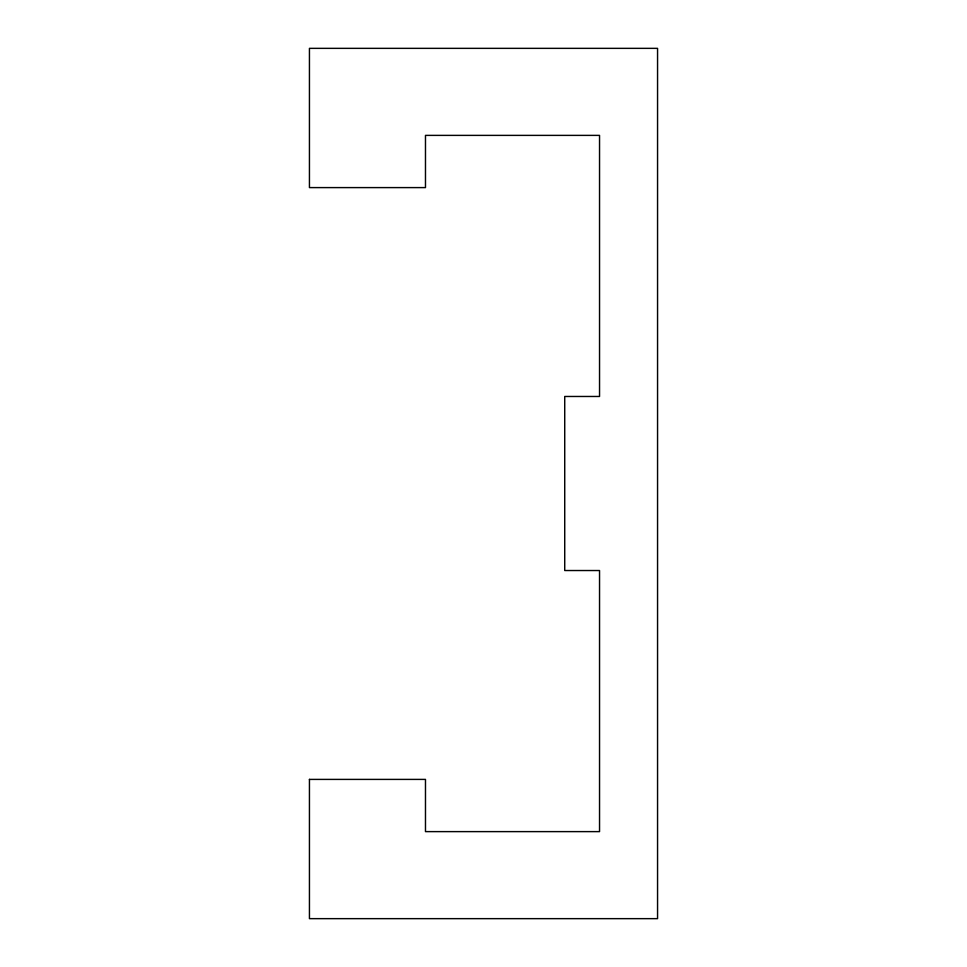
<?xml version="1.0" encoding="UTF-8"?>
<svg xmlns="http://www.w3.org/2000/svg" width="967" height="967" viewBox="0 0 967 967"><rect width="100%" height="100%" fill="white"/><g stroke="black" fill="none" stroke-linecap="round" stroke-linejoin="round"><path stroke-width="1.45" d="M309.44 779.402L309.44 918.65L657.56 918.65L657.56 48.35L309.44 48.35L309.44 187.598L425.48 187.598L425.48 135.38L599.54 135.38L599.54 396.47L564.728 396.47L564.728 570.53L599.54 570.53L599.54 831.62L425.48 831.62L425.48 779.402L309.44 779.402"/></g></svg>
